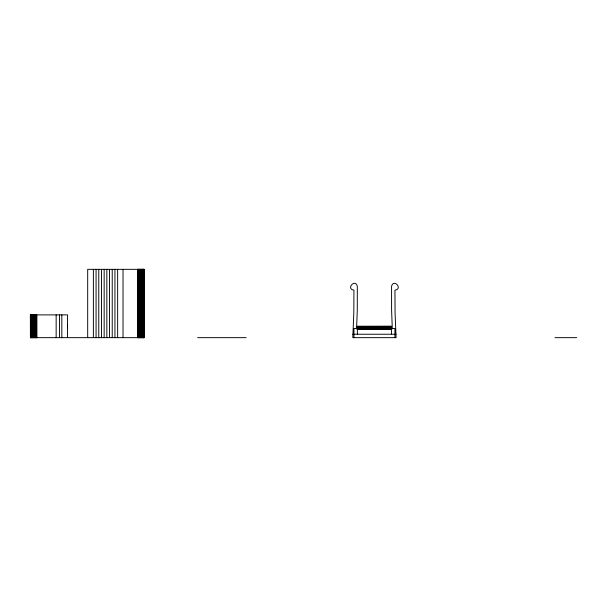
<?xml version="1.0" encoding="UTF-8"?>
<svg xmlns="http://www.w3.org/2000/svg" width="607" height="607" viewBox="0 0 607 607"><rect width="100%" height="100%" fill="white"/><g stroke="black" fill="none" stroke-linecap="round" stroke-linejoin="round"><path stroke-width="0.91" d="M67.552 327.127L67.552 327.901M67.552 325.42L67.552 324.646M356.567 328.865L357.288 309.995L357.311 286.178C354.981 278.218 345.709 289.076 353.934 290.138L353.813 312.696L352.804 337.659L396.075 337.659L395.066 312.696L394.945 290.138C403.169 289.076 393.897 278.218 391.568 286.178L391.591 309.995L392.312 328.865M357.356 326.391L391.523 326.346M357.356 326.445L391.523 326.498L357.356 326.649M357.356 326.733L391.523 326.733M357.356 326.93L391.523 326.824M357.356 327.036L391.523 327.036M357.356 327.15L391.523 327.15M357.356 327.272L391.523 327.272M357.356 327.408L391.523 327.408M357.356 327.537L391.523 327.537M357.356 327.681L391.523 327.681M357.356 327.833L391.523 327.833M357.356 327.985L391.523 327.985M357.356 328.137L391.523 328.137M357.356 328.304L391.523 328.304M357.356 328.637L391.523 328.637M357.356 328.804L391.523 328.804M357.356 328.979L391.523 328.979M357.356 329.153L391.523 329.153M357.356 329.335L391.523 329.335M357.356 329.51L391.523 329.51M352.804 334.245L396.075 334.245M30.358 337.659L144.314 337.659L144.314 269.341L87.689 269.341L87.689 337.659M197.601 337.659L246.146 337.659M555.01 337.659L576.65 337.659M101.308 337.128L101.354 337.659M394.937 337.659L394.937 328.554L353.942 328.554L353.942 337.659M391.523 334.245L391.523 326.278L357.356 326.293L357.356 334.245M144.162 269.341L144.216 337.659M144.102 269.341L144.034 337.659M143.874 269.341L143.958 337.659M143.783 269.341L143.783 337.659M143.677 269.341L143.677 337.659M143.571 269.341L143.571 337.659M143.457 269.341L143.457 337.659M143.328 269.341L143.328 337.659M143.199 269.341L143.199 337.659M143.062 269.341L143.062 337.659M142.918 269.341L142.918 337.659M142.774 269.341L142.774 337.659M142.622 269.341L142.622 337.659M142.463 269.341L142.463 337.659M142.304 269.341L142.304 337.659M142.137 269.341L142.137 337.659M141.97 269.341L141.97 337.659M141.795 269.341L141.795 337.659M141.621 269.341L141.621 337.659M141.446 269.341L141.446 337.659M141.264 269.341L141.264 337.659M141.09 269.341L141.09 337.659M140.907 269.341L140.907 337.659M140.733 269.341L140.733 337.659M140.551 269.341L140.551 337.659M140.376 269.341L140.376 337.659M140.202 269.341L140.202 337.659M140.027 269.341L140.027 337.659M139.853 269.341L139.853 337.659M139.686 269.341L139.686 337.659M139.519 269.341L139.519 337.659M139.36 269.341L139.36 337.659M139.2 269.341L139.2 337.659M139.049 269.341L139.049 337.659M138.897 269.341L138.897 337.659M138.76 269.341L138.76 337.659M138.624 269.341L138.624 337.659M138.487 269.341L138.487 337.659M138.366 269.341L138.366 337.659M138.252 269.341L138.252 337.659M138.146 269.341L138.146 337.659M138.039 269.341L137.948 337.659L137.865 269.341M137.781 269.341L137.713 337.659M137.607 337.659L137.561 269.341L137.531 337.659M123.024 269.341L123.024 337.659M117.629 269.341L117.629 337.659M114.935 269.341L114.935 337.659M112.234 269.341L112.234 337.659M109.541 269.341L109.541 337.659M106.847 269.341L106.847 337.659M104.154 269.341L104.154 337.659M101.46 269.341L101.46 337.659M98.766 269.341L98.766 337.659M96.073 269.341L96.073 337.659M93.379 269.341L93.379 337.659M67.552 337.659L67.552 314.889L30.358 314.889L30.411 337.659M61.823 314.889L61.823 337.659M59.547 314.889L59.547 337.659M56.155 314.889L56.155 337.659M36.754 314.889L36.784 337.659M36.663 314.889L36.663 337.659M36.564 314.889L36.564 337.659M36.458 314.889L36.458 337.659M36.344 314.889L36.344 337.659M36.223 314.889L36.223 337.659M36.094 314.889L36.094 337.659M35.965 314.889L35.965 337.659M35.821 314.889L35.821 337.659M35.676 314.889L35.676 337.659M35.525 314.889L35.525 337.659M35.373 314.889L35.373 337.659M35.214 314.889L35.214 337.659M35.047 314.889L35.047 337.659M34.88 314.889L34.88 337.659M34.705 314.889L34.705 337.659M34.538 314.889L34.538 337.659M34.364 314.889L34.364 337.659M34.182 314.889L34.182 337.659M34.007 314.889L34.007 337.659M33.825 314.889L33.825 337.659M33.651 314.889L33.651 337.659M33.468 314.889L33.468 337.659M33.294 314.889L33.294 337.659M33.112 314.889L33.112 337.659M32.937 314.889L32.937 337.659M32.77 314.889L32.77 337.659M32.596 314.889L32.596 337.659M32.429 314.889L32.429 337.659M32.27 314.889L32.27 337.659M32.11 314.889L32.11 337.659M31.959 314.889L31.959 337.659M31.807 314.889L31.807 337.659M31.663 314.889L31.663 337.659M31.526 314.889L31.526 337.659M31.389 314.889L31.389 337.659M31.268 314.889L31.268 337.659M31.147 314.889L31.147 337.659M31.04 314.889L31.04 337.659M30.934 314.889L30.836 337.659M30.752 314.889L30.752 337.659M30.6 314.889L30.6 337.659M30.449 314.889L30.532 337.659"/></g></svg>
